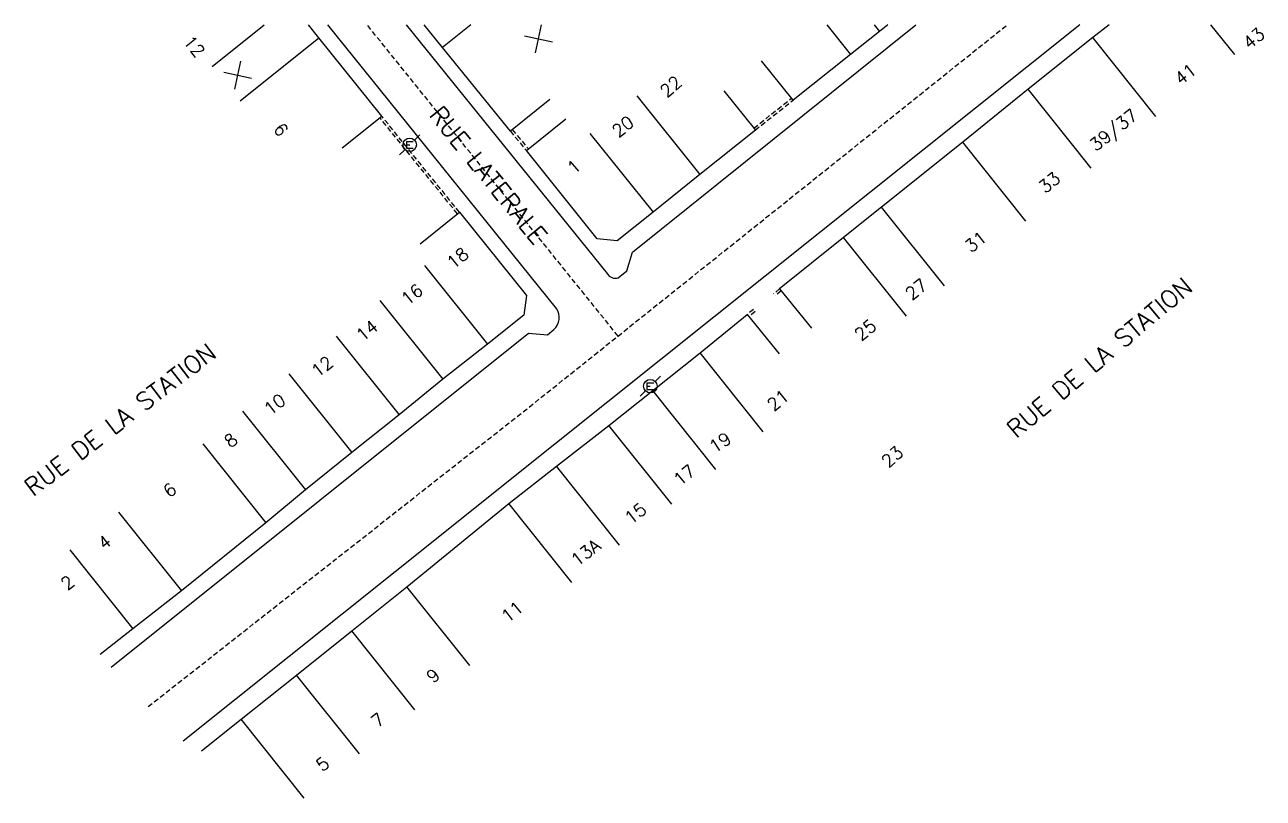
# Model space of a CAD drawing. Header units: millimetres. Extents: x 126999 to 128001, y 153000 to 154000.
# Drawn here: x 127040.8 to 127163.5, y 153923.4 to 154000 of the extents above; entities that cross this region are included whole.
import ezdxf
from ezdxf.enums import TextEntityAlignment as Align

# ---------------------------------------------------------------- set-up
doc = ezdxf.new("R2010")
doc.units = ezdxf.units.MM
doc.linetypes.add('DASHED', pattern=[0.75, 0.5, -0.25])
doc.layers.get('0').update_dxf_attribs({"linetype": 'CONTINUOUS'})
for name, color, linetype in [('W0001', 6, 'DASHED'), ('W0008', 7, 'CONTINUOUS'), ('W0100', 7, 'CONTINUOUS'), ('W0112', 1, 'DASHED'), ('W0471', 7, 'CONTINUOUS'), ('W0989', 7, 'CONTINUOUS'), ('W0991', 7, 'CONTINUOUS'), ('W1102', 7, 'CONTINUOUS')]:
    doc.layers.add(name, color=color, linetype=linetype)
doc.styles.get("Standard").update_dxf_attribs({"font": 'romans.shx', "width": 0.85})

# ---------------------------------------------------------------- blocks, each defined once
blk = doc.blocks.new('t991o')
at = {"color": 0, "linetype": 'Continuous'}
for p, q in [((-1, 1), (1, -1)), ((-1, -1), (1, 1))]:
    blk.add_line(p, q, dxfattribs=at)
blk = doc.blocks.new('T471')
for p, q in [((-0.333334, 0.333334), (-0.333334, -0.333334)), ((-0.333334, 0.333334), (0.333334, 0.333334)), ((-0.333334, 0), (0, 0)), ((0.500001, 0.500001), (1.000002, 1.000002)), ((-0.500001, -0.500001), (-1.000002, -1.000002)), ((-0.333334, -0.333334), (0.333334, -0.333334))]:
    blk.add_line(p, q)
blk.add_ellipse((0, 0), major_axis=(0.471405, 0.471405), ratio=1, start_param=5.4977871438, end_param=11.780972451)

msp = doc.modelspace()

# ---------------------------------------------------------------- linework, layer by layer
at = {"layer": 'W0001', "flags": 128}
for points in [[(127053.02, 153932.46), (127090.71, 153962.09), (127099.56, 153969.17), (127138.12, 154000)], [(127099.56, 153969.17), (127095.97, 153973.63), (127074.7, 154000)]]:
    msp.add_lwpolyline(points, dxfattribs=at)
at = {"layer": 'W0008', "flags": 128}
for points in [[(127049.36, 153936.37), (127090.7, 153969.44), (127092.58, 153969.3), (127093.21, 153969.8, 0.3552), (127093.47, 153971.91), (127070.82, 154000)], [(127078.57, 154000), (127098.47, 153975.35, 0.3458), (127099.59, 153974.94), (127100.44, 153975.63), (127100.99, 153977.47), (127129.06, 154000)]]:
    msp.add_lwpolyline(points, format="xyb", dxfattribs=at)
at = {"layer": 'W0008'}
msp.add_lwpolyline([(127145.3, 154000), (127088.21, 153954.39), (127082.75, 153950.02), (127056.49, 153929.03)], dxfattribs=at)
at = {"layer": 'W0100', "flags": 128}
for points in [[(127072.24, 153987.82), (127076.15, 153990.95), (127069.94, 153998.71), (127068.89, 154000)], [(127092.79, 153992.61), (127088.9, 153989.46), (127082.18, 153997.74), (127080.36, 154000)], [(127126.27, 154000), (127125.46, 153999.34), (127122.59, 153997.07), (127116.9, 153992.53), (127113.78, 153996.43), (127113.78, 153996.43)], [(127148.22, 154000), (127146.6, 153998.73), (127140.18, 153993.61), (127133.7, 153988.36), (127125.65, 153981.94), (127121.9, 153978.94), (127115.57, 153973.84), (127118.72, 153969.96), (127118.72, 153969.96)], [(127110.04, 153993.47), (127113.17, 153989.57), (127107.68, 153985.17), (127103.05, 153981.44), (127099.47, 153978.61), (127097.51, 153978.79), (127090.49, 153987.54), (127094.39, 153990.67), (127094.39, 153990.67)], [(127058.3, 153928.07), (127062.24, 153931.2), (127067.72, 153935.59), (127073.2, 153939.96), (127078.65, 153944.34), (127088.75, 153952.57), (127093.47, 153956.27), (127098.66, 153960.31), (127103, 153963.77), (127107.71, 153967.51), (127112.35, 153971.29), (127115.51, 153967.41)]]:
    msp.add_lwpolyline(points, dxfattribs=at)
at = {"layer": 'W0100'}
msp.add_lwpolyline([(127079.96, 153978.3), (127083.86, 153981.43), (127090.48, 153973.19), (127090.24, 153971.23), (127086.63, 153968.37), (127082.21, 153964.88), (127077.89, 153961.36), (127073.19, 153957.62), (127068.6, 153953.93), (127064.68, 153950.68), (127056.32, 153943.93), (127051.51, 153940.18), (127048.27, 153937.63)], dxfattribs=at)
at = {"layer": 'W0112'}
for p, q in [((127113.01, 153989.76), (127116.75, 153992.72)), ((127113.16, 153989.57), (127116.9, 153992.53)), ((127083.86, 153981.43), (127076.15, 153990.95)), ((127083.66, 153981.27), (127075.96, 153990.8)), ((127088.9, 153989.45), (127090.49, 153987.54)), ((127089.09, 153989.61), (127090.68, 153987.7)), ((127115.57, 153973.84), (127114.95, 153973.34)), ((127115.72, 153973.64), (127115.11, 153973.14)), ((127112.99, 153971.79), (127112.35, 153971.29)), ((127113.14, 153971.59), (127112.51, 153971.09))]:
    msp.add_line(p, q, dxfattribs=at)
at = {"layer": 'W1102', "flags": 128}
for points in [[(127059.37, 153995.88), (127064.5, 154000)], [(127084.97, 154000), (127082.18, 153997.74), (127082.18, 153997.74)], [(127120.25, 154000), (127122.59, 153997.07), (127122.59, 153997.07)], [(127124.93, 154000), (127125.46, 153999.34), (127125.46, 153999.34)], [(127160.64, 153997.04), (127158.27, 154000)], [(127062.14, 153992.45), (127069.94, 153998.71), (127069.94, 153998.71)], [(127152.84, 153990.91), (127146.6, 153998.73), (127146.6, 153998.73)], [(127146.42, 153985.79), (127140.18, 153993.61), (127140.18, 153993.61)], [(127101.42, 153992.96), (127107.68, 153985.17), (127107.68, 153985.17)], [(127096.78, 153989.24), (127103.05, 153981.44), (127103.05, 153981.44)], [(127139.94, 153980.55), (127133.7, 153988.36), (127133.7, 153988.36)], [(127131.89, 153974.13), (127125.65, 153981.94), (127125.65, 153981.94)], [(127128.14, 153971.12), (127121.9, 153978.94), (127121.9, 153978.94)], [(127080.39, 153976.17), (127086.63, 153968.37), (127086.63, 153968.37)], [(127075.97, 153972.68), (127082.21, 153964.88), (127082.21, 153964.88)], [(127071.64, 153969.17), (127077.89, 153961.36), (127077.89, 153961.36)], [(127113.95, 153959.69), (127107.71, 153967.51), (127107.71, 153967.51)], [(127066.94, 153965.43), (127073.19, 153957.62), (127073.19, 153957.62)], [(127109.24, 153955.96), (127103, 153963.77), (127103, 153963.77)], [(127062.35, 153961.74), (127068.6, 153953.93), (127068.6, 153953.93)], [(127104.9, 153952.5), (127098.66, 153960.31), (127098.66, 153960.31)], [(127058.43, 153958.48), (127064.68, 153950.68), (127064.68, 153950.68)], [(127099.7, 153948.45), (127093.47, 153956.27), (127093.47, 153956.27)], [(127050.07, 153951.73), (127056.32, 153943.93), (127056.32, 153943.93)], [(127094.99, 153944.75), (127088.75, 153952.57), (127088.75, 153952.57)], [(127045.26, 153947.99), (127051.51, 153940.18), (127051.51, 153940.18)], [(127084.89, 153936.52), (127078.65, 153944.34), (127078.65, 153944.34)], [(127079.44, 153932.15), (127073.2, 153939.96), (127073.2, 153939.96)], [(127073.96, 153927.78), (127067.72, 153935.59), (127067.72, 153935.59)], [(127068.48, 153923.38), (127062.24, 153931.2), (127062.24, 153931.2)]]:
    msp.add_lwpolyline(points, dxfattribs=at)

# ---------------------------------------------------------------- block references
at = {"layer": 'W0471', "rotation": 0.009719999999960925}
for p in [(127078.93, 153988.11), (127102.76, 153964.2)]:
    msp.add_blockref('T471', p, dxfattribs=at)
at = {"layer": 'W0991', "rotation": 32.76027018208445}
for p in [(127091.68, 153998.6), (127061.89, 153995.01)]:
    msp.add_blockref('t991o', p, dxfattribs=at)

# ---------------------------------------------------------------- texts
at = {"layer": 'W0989'}
for s, rotation, p in [('RUE LATERALE', 309.1192, (127086.71, 153985.11)), ('RUE DE LA STATION', 40.0654, (127147.26, 153967.03)), ('RUE DE LA STATION', 37.3834, (127050.24, 153960.89))]:
    msp.add_text(s, height=1.75, rotation=rotation, dxfattribs=at).set_placement(p, align=Align.MIDDLE)
at = {"layer": 'W0991'}
for s, rotation, p in [('43', 39.4736, (127162.52, 153998.66)), ('12', 308.7792, (127057.59, 153997.87)), ('41', 38.1429, (127155.75, 153995.11)), ('22', 40.7738, (127104.79, 153993.9)), ('39/37', 38.5828, (127148.69, 153989.52)), ('6', 307.2567, (127066.18, 153989.61)), ('20', 38.8031, (127100.04, 153989.93)), ('1', 40.2448, (127095.19, 153985.93)), ('33', 38.9717, (127142.29, 153984.38)), ('31', 38.5733, (127134.98, 153978.51)), ('18', 38.6883, (127083.68, 153976.89)), ('16', 38.2997, (127079.16, 153973.29)), ('27', 38.7069, (127129.09, 153973.81)), ('14', 39.1164, (127074.69, 153969.71)), ('25', 38.8393, (127124.06, 153969.77)), ('12', 38.482, (127070.25, 153966.15)), ('10', 38.8535, (127065.56, 153962.39)), ('21', 39.1544, (127115.4, 153962.81)), ('8', 39.6792, (127061.21, 153958.84)), ('19', 33.4085, (127109.67, 153958.62)), ('23', 41.0081, (127126.72, 153957.22)), ('17', 38.5855, (127106.13, 153955.4)), ('6', 38.9132, (127055.16, 153953.91)), ('15', 37.9113, (127101.29, 153951.59)), ('4', 37.9036, (127048.69, 153948.76)), ('13A', 38.1163, (127096.35, 153947.73)), ('2', 37.8566, (127045.03, 153944.76)), ('11', 39.1929, (127089.07, 153941.86)), ('9', 38.7421, (127081.25, 153935.52)), ('7', 38.5535, (127075.76, 153931.13)), ('5', 38.7357, (127070.3, 153926.77))]:
    msp.add_text(s, height=1.25, rotation=rotation, dxfattribs=at).set_placement(p, align=Align.MIDDLE)

doc.saveas('drawing.dxf')
